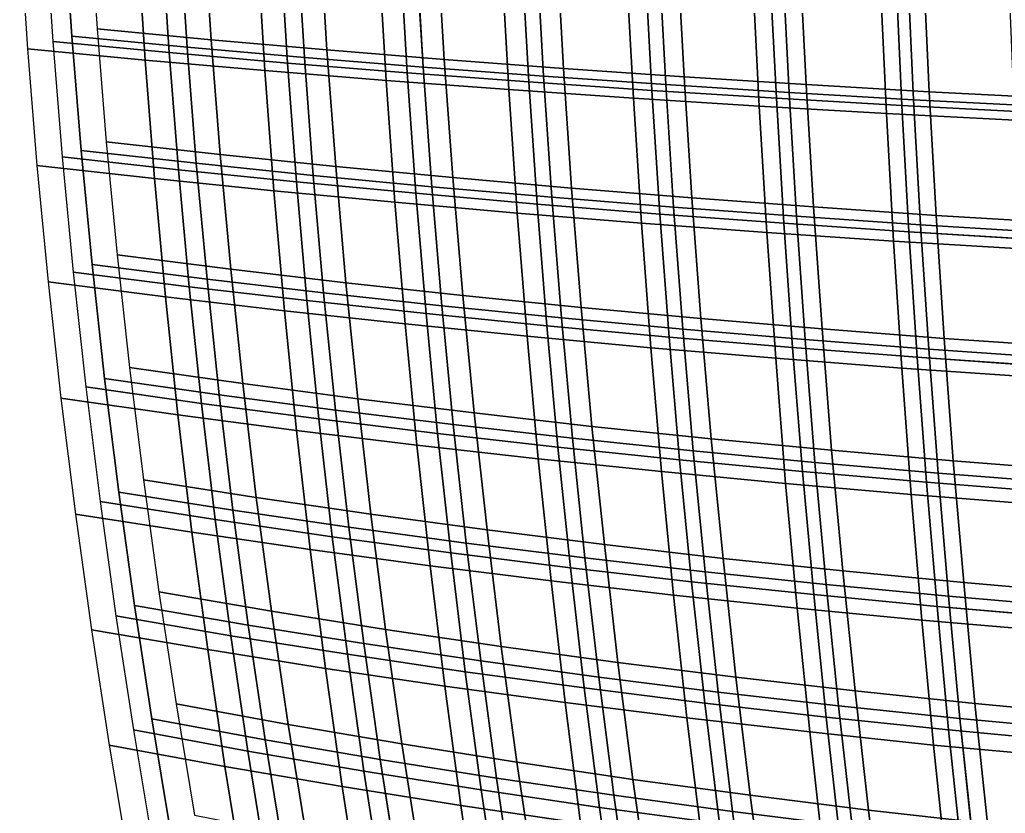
# Model space of a CAD drawing. Extents: x -19.1 to 22, y -19.1 to 19.9.
# Drawn here: x -18 to -10.13, y -11.25 to -4.91 of the extents above; entities that cross this region are included whole.
import ezdxf

# ---------------------------------------------------------------- set-up
doc = ezdxf.new("R2010")
doc.units = 0
for name, color, linetype in [('LOWERTENDONS', 7, 'CONTINUOUS'), ('TESTBASES', 7, 'CONTINUOUS'), ('UPPERTENDONS', 7, 'CONTINUOUS')]:
    doc.layers.add(name, color=color, linetype=linetype)

msp = doc.modelspace()

# ---------------------------------------------------------------- linework, layer by layer
at = {"layer": 'LOWERTENDONS'}
for p, q in [((-17.586, -5.037, 29.675), (-17.647, -4.122, 29.78)), ((-16.725, -4.194, 30.298), (-16.664, -5.124, 30.187)), ((-15.786, -4.262, 30.786), (-15.727, -5.206, 30.672)), ((-14.779, -5.284, 31.127), (-14.835, -4.326, 31.248)), ((-13.87, -4.385, 31.68), (-13.816, -5.355, 31.554)), ((-12.84, -5.423, 31.952), (-12.893, -4.441, 32.082)), ((-11.905, -4.493, 32.454), (-11.854, -5.486, 32.32)), ((-10.859, -5.544, 32.659), (-10.904, -4.541, 32.797)), ((-17.512, -5.95, 29.549), (-17.586, -5.037, 29.675)), ((-16.664, -5.124, 30.187), (-16.591, -6.051, 30.055)), ((-15.727, -5.206, 30.672), (-15.657, -6.149, 30.533)), ((-14.71, -6.239, 30.983), (-14.779, -5.284, 31.127)), ((-13.816, -5.355, 31.554), (-13.75, -6.324, 31.404)), ((-12.778, -6.402, 31.795), (-12.84, -5.423, 31.952)), ((-11.854, -5.486, 32.32), (-11.795, -6.475, 32.159)), ((-10.803, -6.543, 32.492), (-10.859, -5.544, 32.659)), ((-17.424, -6.862, 29.403), (-17.512, -5.95, 29.549)), ((-16.591, -6.051, 30.055), (-16.505, -6.978, 29.901)), ((-15.657, -6.149, 30.533), (-15.575, -7.087, 30.371)), ((-14.629, -7.192, 30.815), (-14.71, -6.239, 30.983)), ((-13.75, -6.324, 31.404), (-13.672, -7.288, 31.227)), ((-12.704, -7.378, 31.613), (-12.778, -6.402, 31.795)), ((-11.795, -6.475, 32.159), (-11.726, -7.461, 31.97)), ((-10.738, -7.537, 32.298), (-10.803, -6.543, 32.492)), ((-17.325, -7.772, 29.234), (-17.424, -6.862, 29.403)), ((-16.505, -6.978, 29.901), (-16.408, -7.903, 29.725)), ((-15.575, -7.087, 30.371), (-15.479, -8.025, 30.186)), ((-14.538, -8.14, 30.62), (-14.629, -7.192, 30.815)), ((-13.672, -7.288, 31.227), (-13.585, -8.249, 31.026)), ((-12.621, -8.349, 31.405), (-12.704, -7.378, 31.613)), ((-11.726, -7.461, 31.97), (-11.648, -8.442, 31.753)), ((-10.664, -8.527, 32.074), (-10.738, -7.537, 32.298)), ((-17.211, -8.681, 29.045), (-17.325, -7.772, 29.234)), ((-16.408, -7.903, 29.725), (-16.299, -8.823, 29.525)), ((-15.479, -8.025, 30.186), (-15.372, -8.959, 29.978)), ((-14.434, -9.086, 30.403), (-14.538, -8.14, 30.62)), ((-13.585, -8.249, 31.026), (-13.485, -9.205, 30.8)), ((-12.526, -9.316, 31.17), (-12.621, -8.349, 31.405)), ((-11.648, -8.442, 31.753), (-11.558, -9.417, 31.512)), ((-10.58, -9.511, 31.824), (-10.664, -8.527, 32.074)), ((-17.086, -9.586, 28.833), (-17.211, -8.681, 29.045)), ((-16.299, -8.823, 29.525), (-16.176, -9.743, 29.302)), ((-15.372, -8.959, 29.978), (-15.253, -9.889, 29.744)), ((-14.318, -10.028, 30.16), (-14.434, -9.086, 30.403)), ((-13.485, -9.205, 30.8), (-13.375, -10.157, 30.549)), ((-12.422, -10.277, 30.909), (-12.526, -9.316, 31.17)), ((-11.558, -9.417, 31.512), (-11.458, -10.387, 31.241)), ((-10.489, -10.489, 31.546), (-10.58, -9.511, 31.824)), ((-16.947, -10.49, 28.599), (-17.086, -9.586, 28.833)), ((-16.176, -9.743, 29.302), (-16.041, -10.658, 29.057)), ((-15.253, -9.889, 29.744), (-15.122, -10.815, 29.488)), ((-14.192, -10.964, 29.893), (-14.318, -10.028, 30.16)), ((-13.375, -10.157, 30.549), (-13.254, -11.102, 30.27)), ((-12.305, -11.231, 30.621), (-12.422, -10.277, 30.909)), ((-11.458, -10.387, 31.241), (-11.35, -11.35, 30.945)), ((-16.797, -11.391, 28.343), (-16.947, -10.49, 28.599)), ((-10.387, -11.458, 31.241), (-10.489, -10.489, 31.546)), ((-16.041, -10.658, 29.057), (-15.892, -11.57, 28.789)), ((-15.122, -10.815, 29.488), (-14.978, -11.738, 29.208)), ((-14.053, -11.895, 29.601), (-14.192, -10.964, 29.893)), ((-13.254, -11.102, 30.27), (-13.121, -12.042, 29.968)), ((-12.18, -12.18, 30.308), (-12.305, -11.231, 30.621))]:
    msp.add_line(p, q, dxfattribs=at)
at = {"layer": 'TESTBASES'}
for points in [[(-17.445, -4.075, 29.438), (-17.384, -4.979, 29.334), (-16.473, -5.065, 29.841), (-16.533, -4.146, 29.95)], [(-17.799, -4.158, 30.036), (-17.737, -5.08, 29.93), (-16.808, -5.168, 30.447), (-16.869, -4.23, 30.558)], [(-17.799, -4.158, 30.036), (-17.737, -5.08, 29.93), (-16.808, -5.168, 30.447), (-16.869, -4.23, 30.558)], [(-17.647, -4.122, 29.78), (-17.586, -5.037, 29.675), (-16.664, -5.124, 30.187), (-16.725, -4.194, 30.298)], [(-17.647, -4.122, 29.78), (-17.586, -5.037, 29.675), (-16.664, -5.124, 30.187), (-16.725, -4.194, 30.298)], [(-16.533, -4.146, 29.95), (-16.473, -5.065, 29.841), (-15.547, -5.146, 30.32), (-15.605, -4.213, 30.433)], [(-18.002, -4.205, 30.378), (-17.939, -5.138, 30.27), (-16.999, -5.227, 30.794), (-17.061, -4.278, 30.906)], [(-16.869, -4.23, 30.558), (-16.808, -5.168, 30.447), (-15.863, -5.251, 30.936), (-15.922, -4.299, 31.051)], [(-16.869, -4.23, 30.558), (-16.808, -5.168, 30.447), (-15.863, -5.251, 30.936), (-15.922, -4.299, 31.051)], [(-16.725, -4.194, 30.298), (-16.664, -5.124, 30.187), (-15.727, -5.206, 30.672), (-15.786, -4.262, 30.786)], [(-16.725, -4.194, 30.298), (-16.664, -5.124, 30.187), (-15.727, -5.206, 30.672), (-15.786, -4.262, 30.786)], [(-15.605, -4.213, 30.433), (-15.547, -5.146, 30.32), (-14.609, -5.223, 30.77), (-14.665, -4.276, 30.889)], [(-17.061, -4.278, 30.906), (-16.999, -5.227, 30.794), (-16.043, -5.31, 31.288), (-16.103, -4.347, 31.404)], [(-15.922, -4.299, 31.051), (-15.863, -5.251, 30.936), (-14.906, -5.329, 31.395), (-14.963, -4.363, 31.516)], [(-15.922, -4.299, 31.051), (-15.863, -5.251, 30.936), (-14.906, -5.329, 31.395), (-14.963, -4.363, 31.516)], [(-15.786, -4.262, 30.786), (-15.727, -5.206, 30.672), (-14.779, -5.284, 31.127), (-14.835, -4.326, 31.248)], [(-15.786, -4.262, 30.786), (-15.727, -5.206, 30.672), (-14.779, -5.284, 31.127), (-14.835, -4.326, 31.248)], [(-14.835, -4.326, 31.248), (-14.779, -5.284, 31.127), (-13.816, -5.355, 31.554), (-13.87, -4.385, 31.68)], [(-14.835, -4.326, 31.248), (-14.779, -5.284, 31.127), (-13.816, -5.355, 31.554), (-13.87, -4.385, 31.68)], [(-14.665, -4.276, 30.889), (-14.609, -5.223, 30.77), (-13.657, -5.294, 31.192), (-13.711, -4.335, 31.316)], [(-16.103, -4.347, 31.404), (-16.043, -5.31, 31.288), (-15.075, -5.39, 31.752), (-15.133, -4.412, 31.875)], [(-14.963, -4.363, 31.516), (-14.906, -5.329, 31.395), (-13.934, -5.402, 31.826), (-13.99, -4.423, 31.952)], [(-14.963, -4.363, 31.516), (-14.906, -5.329, 31.395), (-13.934, -5.402, 31.826), (-13.99, -4.423, 31.952)], [(-13.87, -4.385, 31.68), (-13.816, -5.355, 31.554), (-12.84, -5.423, 31.952), (-12.893, -4.441, 32.082)], [(-13.87, -4.385, 31.68), (-13.816, -5.355, 31.554), (-12.84, -5.423, 31.952), (-12.893, -4.441, 32.082)], [(-13.711, -4.335, 31.316), (-13.657, -5.294, 31.192), (-12.693, -5.361, 31.585), (-12.745, -4.39, 31.714)], [(-12.745, -4.39, 31.714), (-12.693, -5.361, 31.585), (-11.718, -5.423, 31.949), (-11.768, -4.441, 32.082)], [(-15.133, -4.412, 31.875), (-15.075, -5.39, 31.752), (-14.093, -5.463, 32.188), (-14.149, -4.473, 32.316)], [(-14.149, -4.473, 32.316), (-14.093, -5.463, 32.188), (-13.098, -5.532, 32.593), (-13.152, -4.53, 32.726)], [(-13.99, -4.423, 31.952), (-13.934, -5.402, 31.826), (-12.951, -5.47, 32.227), (-13.004, -4.479, 32.358)], [(-13.99, -4.423, 31.952), (-13.934, -5.402, 31.826), (-12.951, -5.47, 32.227), (-13.004, -4.479, 32.358)], [(-13.004, -4.479, 32.358), (-12.951, -5.47, 32.227), (-11.956, -5.533, 32.598), (-12.007, -4.531, 32.734)], [(-13.004, -4.479, 32.358), (-12.951, -5.47, 32.227), (-11.956, -5.533, 32.598), (-12.007, -4.531, 32.734)], [(-12.893, -4.441, 32.082), (-12.84, -5.423, 31.952), (-11.854, -5.486, 32.32), (-11.905, -4.493, 32.454)], [(-12.893, -4.441, 32.082), (-12.84, -5.423, 31.952), (-11.854, -5.486, 32.32), (-11.905, -4.493, 32.454)], [(-11.768, -4.441, 32.082), (-11.718, -5.423, 31.949), (-10.734, -5.48, 32.284), (-10.779, -4.489, 32.421)], [(-10.779, -4.489, 32.421), (-10.734, -5.48, 32.284), (-9.739, -5.531, 32.589), (-9.782, -4.531, 32.73)], [(-13.152, -4.53, 32.726), (-13.098, -5.532, 32.593), (-12.092, -5.596, 32.969), (-12.144, -4.583, 33.106)], [(-12.007, -4.531, 32.734), (-11.956, -5.533, 32.598), (-10.952, -5.591, 32.94), (-10.998, -4.58, 33.08)], [(-12.007, -4.531, 32.734), (-11.956, -5.533, 32.598), (-10.952, -5.591, 32.94), (-10.998, -4.58, 33.08)], [(-11.905, -4.493, 32.454), (-11.854, -5.486, 32.32), (-10.859, -5.544, 32.659), (-10.904, -4.541, 32.797)], [(-11.905, -4.493, 32.454), (-11.854, -5.486, 32.32), (-10.859, -5.544, 32.659), (-10.904, -4.541, 32.797)], [(-10.904, -4.541, 32.797), (-10.859, -5.544, 32.659), (-9.852, -5.595, 32.967), (-9.896, -4.584, 33.11)], [(-10.904, -4.541, 32.797), (-10.859, -5.544, 32.659), (-9.852, -5.595, 32.967), (-9.896, -4.584, 33.11)], [(-12.144, -4.583, 33.106), (-12.092, -5.596, 32.969), (-11.077, -5.655, 33.315), (-11.123, -4.632, 33.456)], [(-11.123, -4.632, 33.456), (-11.077, -5.655, 33.315), (-10.05, -5.708, 33.629), (-10.094, -4.676, 33.775)], [(-10.998, -4.58, 33.08), (-10.952, -5.591, 32.94), (-9.937, -5.643, 33.251), (-9.981, -4.623, 33.395)], [(-10.998, -4.58, 33.08), (-10.952, -5.591, 32.94), (-9.937, -5.643, 33.251), (-9.981, -4.623, 33.395)], [(-17.586, -5.037, 29.675), (-17.512, -5.95, 29.549), (-16.591, -6.051, 30.055), (-16.664, -5.124, 30.187)], [(-17.586, -5.037, 29.675), (-17.512, -5.95, 29.549), (-16.591, -6.051, 30.055), (-16.664, -5.124, 30.187)], [(-17.384, -4.979, 29.334), (-17.311, -5.882, 29.21), (-16.401, -5.982, 29.71), (-16.473, -5.065, 29.841)], [(-17.737, -5.08, 29.93), (-17.663, -6.001, 29.803), (-16.734, -6.104, 30.314), (-16.808, -5.168, 30.447)], [(-17.737, -5.08, 29.93), (-17.663, -6.001, 29.803), (-16.734, -6.104, 30.314), (-16.808, -5.168, 30.447)], [(-15.547, -5.146, 30.32), (-16.473, -5.065, 29.841), (-16.401, -5.982, 29.71), (-15.477, -6.078, 30.183)], [(-17.939, -5.138, 30.27), (-17.864, -6.07, 30.142), (-16.925, -6.173, 30.658), (-16.999, -5.227, 30.794)], [(-15.863, -5.251, 30.936), (-16.808, -5.168, 30.447), (-16.734, -6.104, 30.314), (-15.791, -6.201, 30.796)], [(-15.863, -5.251, 30.936), (-16.808, -5.168, 30.447), (-16.734, -6.104, 30.314), (-15.791, -6.201, 30.796)], [(-15.727, -5.206, 30.672), (-16.664, -5.124, 30.187), (-16.591, -6.051, 30.055), (-15.657, -6.149, 30.533)], [(-15.727, -5.206, 30.672), (-16.664, -5.124, 30.187), (-16.591, -6.051, 30.055), (-15.657, -6.149, 30.533)], [(-14.609, -5.223, 30.77), (-15.547, -5.146, 30.32), (-15.477, -6.078, 30.183), (-14.541, -6.167, 30.627)], [(-16.043, -5.31, 31.288), (-16.999, -5.227, 30.794), (-16.925, -6.173, 30.658), (-15.971, -6.272, 31.146)], [(-14.906, -5.329, 31.395), (-15.863, -5.251, 30.936), (-15.791, -6.201, 30.796), (-14.836, -6.292, 31.249)], [(-14.906, -5.329, 31.395), (-15.863, -5.251, 30.936), (-15.791, -6.201, 30.796), (-14.836, -6.292, 31.249)], [(-14.779, -5.284, 31.127), (-15.727, -5.206, 30.672), (-15.657, -6.149, 30.533), (-14.71, -6.239, 30.983)], [(-14.779, -5.284, 31.127), (-15.727, -5.206, 30.672), (-15.657, -6.149, 30.533), (-14.71, -6.239, 30.983)], [(-13.657, -5.294, 31.192), (-14.609, -5.223, 30.77), (-14.541, -6.167, 30.627), (-13.592, -6.251, 31.044)], [(-15.075, -5.39, 31.752), (-16.043, -5.31, 31.288), (-15.971, -6.272, 31.146), (-15.005, -6.364, 31.605)], [(-13.934, -5.402, 31.826), (-14.906, -5.329, 31.395), (-14.836, -6.292, 31.249), (-13.868, -6.378, 31.675)], [(-13.934, -5.402, 31.826), (-14.906, -5.329, 31.395), (-14.836, -6.292, 31.249), (-13.868, -6.378, 31.675)], [(-13.816, -5.355, 31.554), (-14.779, -5.284, 31.127), (-14.71, -6.239, 30.983), (-13.75, -6.324, 31.404)], [(-13.816, -5.355, 31.554), (-14.779, -5.284, 31.127), (-14.71, -6.239, 30.983), (-13.75, -6.324, 31.404)], [(-12.84, -5.423, 31.952), (-13.816, -5.355, 31.554), (-13.75, -6.324, 31.404), (-12.778, -6.402, 31.795)], [(-12.84, -5.423, 31.952), (-13.816, -5.355, 31.554), (-13.75, -6.324, 31.404), (-12.778, -6.402, 31.795)], [(-12.693, -5.361, 31.585), (-13.657, -5.294, 31.192), (-13.592, -6.251, 31.044), (-12.631, -6.329, 31.43)], [(-14.093, -5.463, 32.188), (-15.075, -5.39, 31.752), (-15.005, -6.364, 31.605), (-14.026, -6.451, 32.035)], [(-12.951, -5.47, 32.227), (-13.934, -5.402, 31.826), (-13.868, -6.378, 31.675), (-12.888, -6.458, 32.068)], [(-12.951, -5.47, 32.227), (-13.934, -5.402, 31.826), (-13.868, -6.378, 31.675), (-12.888, -6.458, 32.068)], [(-11.854, -5.486, 32.32), (-12.84, -5.423, 31.952), (-12.778, -6.402, 31.795), (-11.795, -6.475, 32.159)], [(-11.854, -5.486, 32.32), (-12.84, -5.423, 31.952), (-12.778, -6.402, 31.795), (-11.795, -6.475, 32.159)], [(-11.718, -5.423, 31.949), (-12.693, -5.361, 31.585), (-12.631, -6.329, 31.43), (-11.66, -6.401, 31.79)], [(-10.734, -5.48, 32.284), (-11.718, -5.423, 31.949), (-11.66, -6.401, 31.79), (-10.679, -6.468, 32.119)], [(-13.098, -5.532, 32.593), (-14.093, -5.463, 32.188), (-14.026, -6.451, 32.035), (-13.034, -6.531, 32.433)], [(-11.956, -5.533, 32.598), (-12.951, -5.47, 32.227), (-12.888, -6.458, 32.068), (-11.897, -6.531, 32.436)], [(-11.956, -5.533, 32.598), (-12.951, -5.47, 32.227), (-12.888, -6.458, 32.068), (-11.897, -6.531, 32.436)], [(-10.859, -5.544, 32.659), (-11.854, -5.486, 32.32), (-11.795, -6.475, 32.159), (-10.803, -6.543, 32.492)], [(-10.859, -5.544, 32.659), (-11.854, -5.486, 32.32), (-11.795, -6.475, 32.159), (-10.803, -6.543, 32.492)], [(-9.739, -5.531, 32.589), (-10.734, -5.48, 32.284), (-10.679, -6.468, 32.119), (-9.689, -6.528, 32.419)], [(-12.092, -5.596, 32.969), (-13.098, -5.532, 32.593), (-13.034, -6.531, 32.433), (-12.032, -6.605, 32.805)], [(-10.952, -5.591, 32.94), (-11.956, -5.533, 32.598), (-11.897, -6.531, 32.436), (-10.896, -6.599, 32.771)], [(-10.952, -5.591, 32.94), (-11.956, -5.533, 32.598), (-11.897, -6.531, 32.436), (-10.896, -6.599, 32.771)], [(-9.937, -5.643, 33.251), (-10.952, -5.591, 32.94), (-10.896, -6.599, 32.771), (-9.886, -6.661, 33.078)], [(-9.937, -5.643, 33.251), (-10.952, -5.591, 32.94), (-10.896, -6.599, 32.771), (-9.886, -6.661, 33.078)], [(-9.852, -5.595, 32.967), (-10.859, -5.544, 32.659), (-10.803, -6.543, 32.492), (-9.801, -6.604, 32.795)], [(-9.852, -5.595, 32.967), (-10.859, -5.544, 32.659), (-10.803, -6.543, 32.492), (-9.801, -6.604, 32.795)], [(-11.077, -5.655, 33.315), (-12.092, -5.596, 32.969), (-12.032, -6.605, 32.805), (-11.02, -6.674, 33.144)], [(-10.05, -5.708, 33.629), (-11.077, -5.655, 33.315), (-11.02, -6.674, 33.144), (-9.998, -6.736, 33.454)], [(-17.311, -5.882, 29.21), (-17.224, -6.783, 29.066), (-16.316, -6.898, 29.558), (-16.401, -5.982, 29.71)], [(-17.512, -5.95, 29.549), (-17.424, -6.862, 29.403), (-16.505, -6.978, 29.901), (-16.591, -6.051, 30.055)], [(-17.512, -5.95, 29.549), (-17.424, -6.862, 29.403), (-16.505, -6.978, 29.901), (-16.591, -6.051, 30.055)], [(-16.401, -5.982, 29.71), (-16.316, -6.898, 29.558), (-15.396, -7.006, 30.023), (-15.477, -6.078, 30.183)], [(-17.663, -6.001, 29.803), (-17.574, -6.921, 29.656), (-16.647, -7.038, 30.158), (-16.734, -6.104, 30.314)], [(-17.663, -6.001, 29.803), (-17.574, -6.921, 29.656), (-16.647, -7.038, 30.158), (-16.734, -6.104, 30.314)], [(-16.591, -6.051, 30.055), (-16.505, -6.978, 29.901), (-15.575, -7.087, 30.371), (-15.657, -6.149, 30.533)], [(-16.591, -6.051, 30.055), (-16.505, -6.978, 29.901), (-15.575, -7.087, 30.371), (-15.657, -6.149, 30.533)], [(-17.864, -6.07, 30.142), (-17.774, -7, 29.994), (-16.837, -7.118, 30.502), (-16.925, -6.173, 30.658)], [(-16.734, -6.104, 30.314), (-16.647, -7.038, 30.158), (-15.709, -7.148, 30.633), (-15.791, -6.201, 30.796)], [(-16.734, -6.104, 30.314), (-16.647, -7.038, 30.158), (-15.709, -7.148, 30.633), (-15.791, -6.201, 30.796)], [(-15.477, -6.078, 30.183), (-15.396, -7.006, 30.023), (-14.461, -7.109, 30.461), (-14.541, -6.167, 30.627)], [(-16.925, -6.173, 30.658), (-16.837, -7.118, 30.502), (-15.887, -7.23, 30.981), (-15.971, -6.272, 31.146)], [(-15.791, -6.201, 30.796), (-15.709, -7.148, 30.633), (-14.755, -7.253, 31.08), (-14.836, -6.292, 31.249)], [(-15.791, -6.201, 30.796), (-15.709, -7.148, 30.633), (-14.755, -7.253, 31.08), (-14.836, -6.292, 31.249)], [(-15.657, -6.149, 30.533), (-15.575, -7.087, 30.371), (-14.629, -7.192, 30.815), (-14.71, -6.239, 30.983)], [(-15.657, -6.149, 30.533), (-15.575, -7.087, 30.371), (-14.629, -7.192, 30.815), (-14.71, -6.239, 30.983)], [(-14.541, -6.167, 30.627), (-14.461, -7.109, 30.461), (-13.515, -7.204, 30.869), (-13.592, -6.251, 31.044)], [(-15.971, -6.272, 31.146), (-15.887, -7.23, 30.981), (-14.923, -7.336, 31.433), (-15.005, -6.364, 31.605)], [(-14.836, -6.292, 31.249), (-14.755, -7.253, 31.08), (-13.79, -7.35, 31.496), (-13.868, -6.378, 31.675)], [(-14.836, -6.292, 31.249), (-14.755, -7.253, 31.08), (-13.79, -7.35, 31.496), (-13.868, -6.378, 31.675)], [(-14.71, -6.239, 30.983), (-14.629, -7.192, 30.815), (-13.672, -7.288, 31.227), (-13.75, -6.324, 31.404)], [(-14.71, -6.239, 30.983), (-14.629, -7.192, 30.815), (-13.672, -7.288, 31.227), (-13.75, -6.324, 31.404)], [(-13.592, -6.251, 31.044), (-13.515, -7.204, 30.869), (-12.558, -7.293, 31.25), (-12.631, -6.329, 31.43)], [(-15.005, -6.364, 31.605), (-14.923, -7.336, 31.433), (-13.946, -7.434, 31.854), (-14.026, -6.451, 32.035)], [(-13.868, -6.378, 31.675), (-13.79, -7.35, 31.496), (-12.813, -7.441, 31.885), (-12.888, -6.458, 32.068)], [(-13.868, -6.378, 31.675), (-13.79, -7.35, 31.496), (-12.813, -7.441, 31.885), (-12.888, -6.458, 32.068)], [(-13.75, -6.324, 31.404), (-13.672, -7.288, 31.227), (-12.704, -7.378, 31.613), (-12.778, -6.402, 31.795)], [(-13.75, -6.324, 31.404), (-13.672, -7.288, 31.227), (-12.704, -7.378, 31.613), (-12.778, -6.402, 31.795)], [(-12.631, -6.329, 31.43), (-12.558, -7.293, 31.25), (-11.591, -7.375, 31.603), (-11.66, -6.401, 31.79)], [(-14.026, -6.451, 32.035), (-13.946, -7.434, 31.854), (-12.959, -7.526, 32.248), (-13.034, -6.531, 32.433)], [(-12.778, -6.402, 31.795), (-12.704, -7.378, 31.613), (-11.726, -7.461, 31.97), (-11.795, -6.475, 32.159)], [(-12.778, -6.402, 31.795), (-12.704, -7.378, 31.613), (-11.726, -7.461, 31.97), (-11.795, -6.475, 32.159)], [(-11.66, -6.401, 31.79), (-11.591, -7.375, 31.603), (-10.615, -7.451, 31.927), (-10.679, -6.468, 32.119)], [(-13.034, -6.531, 32.433), (-12.959, -7.526, 32.248), (-11.961, -7.61, 32.612), (-12.032, -6.605, 32.805)], [(-12.888, -6.458, 32.068), (-12.813, -7.441, 31.885), (-11.826, -7.525, 32.245), (-11.897, -6.531, 32.436)], [(-12.888, -6.458, 32.068), (-12.813, -7.441, 31.885), (-11.826, -7.525, 32.245), (-11.897, -6.531, 32.436)], [(-11.897, -6.531, 32.436), (-11.826, -7.525, 32.245), (-10.831, -7.602, 32.576), (-10.896, -6.599, 32.771)], [(-11.897, -6.531, 32.436), (-11.826, -7.525, 32.245), (-10.831, -7.602, 32.576), (-10.896, -6.599, 32.771)], [(-11.795, -6.475, 32.159), (-11.726, -7.461, 31.97), (-10.738, -7.537, 32.298), (-10.803, -6.543, 32.492)], [(-11.795, -6.475, 32.159), (-11.726, -7.461, 31.97), (-10.738, -7.537, 32.298), (-10.803, -6.543, 32.492)], [(-10.679, -6.468, 32.119), (-10.615, -7.451, 31.927), (-9.63, -7.519, 32.221), (-9.689, -6.528, 32.419)], [(-12.032, -6.605, 32.805), (-11.961, -7.61, 32.612), (-10.954, -7.689, 32.946), (-11.02, -6.674, 33.144)], [(-10.896, -6.599, 32.771), (-10.831, -7.602, 32.576), (-9.826, -7.672, 32.876), (-9.886, -6.661, 33.078)], [(-10.896, -6.599, 32.771), (-10.831, -7.602, 32.576), (-9.826, -7.672, 32.876), (-9.886, -6.661, 33.078)], [(-10.803, -6.543, 32.492), (-10.738, -7.537, 32.298), (-9.742, -7.606, 32.595), (-9.801, -6.604, 32.795)], [(-10.803, -6.543, 32.492), (-10.738, -7.537, 32.298), (-9.742, -7.606, 32.595), (-9.801, -6.604, 32.795)], [(-11.02, -6.674, 33.144), (-10.954, -7.689, 32.946), (-9.937, -7.759, 33.25), (-9.998, -6.736, 33.454)], [(-17.224, -6.783, 29.066), (-17.126, -7.683, 28.899), (-16.22, -7.812, 29.384), (-16.316, -6.898, 29.558)], [(-17.574, -6.921, 29.656), (-17.474, -7.839, 29.486), (-16.549, -7.971, 29.981), (-16.647, -7.038, 30.158)], [(-17.574, -6.921, 29.656), (-17.474, -7.839, 29.486), (-16.549, -7.971, 29.981), (-16.647, -7.038, 30.158)], [(-17.424, -6.862, 29.403), (-17.325, -7.772, 29.234), (-16.408, -7.903, 29.725), (-16.505, -6.978, 29.901)], [(-17.424, -6.862, 29.403), (-17.325, -7.772, 29.234), (-16.408, -7.903, 29.725), (-16.505, -6.978, 29.901)], [(-15.396, -7.006, 30.023), (-16.316, -6.898, 29.558), (-16.22, -7.812, 29.384), (-15.301, -7.933, 29.84)], [(-17.774, -7, 29.994), (-17.673, -7.928, 29.821), (-16.738, -8.061, 30.322), (-16.837, -7.118, 30.502)], [(-15.575, -7.087, 30.371), (-16.505, -6.978, 29.901), (-16.408, -7.903, 29.725), (-15.479, -8.025, 30.186)], [(-15.575, -7.087, 30.371), (-16.505, -6.978, 29.901), (-16.408, -7.903, 29.725), (-15.479, -8.025, 30.186)], [(-14.461, -7.109, 30.461), (-15.396, -7.006, 30.023), (-15.301, -7.933, 29.84), (-14.371, -8.047, 30.269)], [(-15.709, -7.148, 30.633), (-16.647, -7.038, 30.158), (-16.549, -7.971, 29.981), (-15.612, -8.094, 30.446)], [(-15.709, -7.148, 30.633), (-16.647, -7.038, 30.158), (-16.549, -7.971, 29.981), (-15.612, -8.094, 30.446)], [(-14.629, -7.192, 30.815), (-15.575, -7.087, 30.371), (-15.479, -8.025, 30.186), (-14.538, -8.14, 30.62)], [(-14.629, -7.192, 30.815), (-15.575, -7.087, 30.371), (-15.479, -8.025, 30.186), (-14.538, -8.14, 30.62)], [(-15.887, -7.23, 30.981), (-16.837, -7.118, 30.502), (-16.738, -8.061, 30.322), (-15.789, -8.186, 30.793)], [(-14.755, -7.253, 31.08), (-15.709, -7.148, 30.633), (-15.612, -8.094, 30.446), (-14.663, -8.21, 30.884)], [(-14.755, -7.253, 31.08), (-15.709, -7.148, 30.633), (-15.612, -8.094, 30.446), (-14.663, -8.21, 30.884)], [(-13.515, -7.204, 30.869), (-14.461, -7.109, 30.461), (-14.371, -8.047, 30.269), (-13.429, -8.154, 30.67)], [(-14.923, -7.336, 31.433), (-15.887, -7.23, 30.981), (-15.789, -8.186, 30.793), (-14.83, -8.304, 31.235)], [(-13.672, -7.288, 31.227), (-14.629, -7.192, 30.815), (-14.538, -8.14, 30.62), (-13.585, -8.249, 31.026)], [(-13.672, -7.288, 31.227), (-14.629, -7.192, 30.815), (-14.538, -8.14, 30.62), (-13.585, -8.249, 31.026)], [(-12.558, -7.293, 31.25), (-13.515, -7.204, 30.869), (-13.429, -8.154, 30.67), (-12.476, -8.253, 31.045)], [(-13.79, -7.35, 31.496), (-14.755, -7.253, 31.08), (-14.663, -8.21, 30.884), (-13.702, -8.32, 31.293)], [(-13.79, -7.35, 31.496), (-14.755, -7.253, 31.08), (-14.663, -8.21, 30.884), (-13.702, -8.32, 31.293)], [(-12.704, -7.378, 31.613), (-13.672, -7.288, 31.227), (-13.585, -8.249, 31.026), (-12.621, -8.349, 31.405)], [(-12.704, -7.378, 31.613), (-13.672, -7.288, 31.227), (-13.585, -8.249, 31.026), (-12.621, -8.349, 31.405)], [(-11.591, -7.375, 31.603), (-12.558, -7.293, 31.25), (-12.476, -8.253, 31.045), (-11.514, -8.345, 31.389)], [(-13.946, -7.434, 31.854), (-14.923, -7.336, 31.433), (-14.83, -8.304, 31.235), (-13.858, -8.414, 31.649)], [(-12.813, -7.441, 31.885), (-13.79, -7.35, 31.496), (-13.702, -8.32, 31.293), (-12.729, -8.421, 31.676)], [(-12.813, -7.441, 31.885), (-13.79, -7.35, 31.496), (-13.702, -8.32, 31.293), (-12.729, -8.421, 31.676)], [(-11.726, -7.461, 31.97), (-12.704, -7.378, 31.613), (-12.621, -8.349, 31.405), (-11.648, -8.442, 31.753)], [(-11.726, -7.461, 31.97), (-12.704, -7.378, 31.613), (-12.621, -8.349, 31.405), (-11.648, -8.442, 31.753)], [(-10.615, -7.451, 31.927), (-11.591, -7.375, 31.603), (-11.514, -8.345, 31.389), (-10.542, -8.429, 31.706)], [(-12.959, -7.526, 32.248), (-13.946, -7.434, 31.854), (-13.858, -8.414, 31.649), (-12.874, -8.516, 32.036)], [(-11.826, -7.525, 32.245), (-12.813, -7.441, 31.885), (-12.729, -8.421, 31.676), (-11.748, -8.515, 32.027)], [(-11.826, -7.525, 32.245), (-12.813, -7.441, 31.885), (-12.729, -8.421, 31.676), (-11.748, -8.515, 32.027)], [(-10.738, -7.537, 32.298), (-11.726, -7.461, 31.97), (-11.648, -8.442, 31.753), (-10.664, -8.527, 32.074)], [(-10.738, -7.537, 32.298), (-11.726, -7.461, 31.97), (-11.648, -8.442, 31.753), (-10.664, -8.527, 32.074)], [(-9.63, -7.519, 32.221), (-10.615, -7.451, 31.927), (-10.542, -8.429, 31.706), (-9.562, -8.506, 31.996)], [(-11.961, -7.61, 32.612), (-12.959, -7.526, 32.248), (-12.874, -8.516, 32.036), (-11.882, -8.611, 32.391)], [(-10.831, -7.602, 32.576), (-11.826, -7.525, 32.245), (-11.748, -8.515, 32.027), (-10.756, -8.6, 32.35)], [(-10.831, -7.602, 32.576), (-11.826, -7.525, 32.245), (-11.748, -8.515, 32.027), (-10.756, -8.6, 32.35)], [(-9.742, -7.606, 32.595), (-10.738, -7.537, 32.298), (-10.664, -8.527, 32.074), (-9.673, -8.605, 32.367)], [(-9.742, -7.606, 32.595), (-10.738, -7.537, 32.298), (-10.664, -8.527, 32.074), (-9.673, -8.605, 32.367)], [(-10.954, -7.689, 32.946), (-11.961, -7.61, 32.612), (-11.882, -8.611, 32.391), (-10.879, -8.698, 32.718)], [(-9.826, -7.672, 32.876), (-10.831, -7.602, 32.576), (-10.756, -8.6, 32.35), (-9.756, -8.679, 32.646)], [(-9.826, -7.672, 32.876), (-10.831, -7.602, 32.576), (-10.756, -8.6, 32.35), (-9.756, -8.679, 32.646)], [(-17.126, -7.683, 28.899), (-17.014, -8.581, 28.712), (-16.112, -8.722, 29.186), (-16.22, -7.812, 29.384)], [(-9.937, -7.759, 33.25), (-10.954, -7.689, 32.946), (-10.879, -8.698, 32.718), (-9.867, -8.778, 33.017)], [(-17.325, -7.772, 29.234), (-17.211, -8.681, 29.045), (-16.299, -8.823, 29.525), (-16.408, -7.903, 29.725)], [(-17.325, -7.772, 29.234), (-17.211, -8.681, 29.045), (-16.299, -8.823, 29.525), (-16.408, -7.903, 29.725)], [(-17.474, -7.839, 29.486), (-17.36, -8.755, 29.295), (-16.439, -8.899, 29.779), (-16.549, -7.971, 29.981)], [(-17.474, -7.839, 29.486), (-17.36, -8.755, 29.295), (-16.439, -8.899, 29.779), (-16.549, -7.971, 29.981)], [(-16.22, -7.812, 29.384), (-16.112, -8.722, 29.186), (-15.196, -8.856, 29.634), (-15.301, -7.933, 29.84)], [(-17.673, -7.928, 29.821), (-17.557, -8.855, 29.629), (-16.626, -9, 30.118), (-16.738, -8.061, 30.322)], [(-16.408, -7.903, 29.725), (-16.299, -8.823, 29.525), (-15.372, -8.959, 29.978), (-15.479, -8.025, 30.186)], [(-16.408, -7.903, 29.725), (-16.299, -8.823, 29.525), (-15.372, -8.959, 29.978), (-15.479, -8.025, 30.186)], [(-15.301, -7.933, 29.84), (-15.196, -8.856, 29.634), (-14.268, -8.982, 30.054), (-14.371, -8.047, 30.269)], [(-16.549, -7.971, 29.981), (-16.439, -8.899, 29.779), (-15.505, -9.036, 30.236), (-15.612, -8.094, 30.446)], [(-16.549, -7.971, 29.981), (-16.439, -8.899, 29.779), (-15.505, -9.036, 30.236), (-15.612, -8.094, 30.446)], [(-15.479, -8.025, 30.186), (-15.372, -8.959, 29.978), (-14.434, -9.086, 30.403), (-14.538, -8.14, 30.62)], [(-15.479, -8.025, 30.186), (-15.372, -8.959, 29.978), (-14.434, -9.086, 30.403), (-14.538, -8.14, 30.62)], [(-16.738, -8.061, 30.322), (-16.626, -9, 30.118), (-15.681, -9.139, 30.58), (-15.789, -8.186, 30.793)], [(-15.612, -8.094, 30.446), (-15.505, -9.036, 30.236), (-14.558, -9.164, 30.664), (-14.663, -8.21, 30.884)], [(-15.612, -8.094, 30.446), (-15.505, -9.036, 30.236), (-14.558, -9.164, 30.664), (-14.663, -8.21, 30.884)], [(-14.371, -8.047, 30.269), (-14.268, -8.982, 30.054), (-13.33, -9.099, 30.447), (-13.429, -8.154, 30.67)], [(-15.789, -8.186, 30.793), (-15.681, -9.139, 30.58), (-14.723, -9.269, 31.013), (-14.83, -8.304, 31.235)], [(-14.538, -8.14, 30.62), (-14.434, -9.086, 30.403), (-13.485, -9.205, 30.8), (-13.585, -8.249, 31.026)], [(-14.538, -8.14, 30.62), (-14.434, -9.086, 30.403), (-13.485, -9.205, 30.8), (-13.585, -8.249, 31.026)], [(-13.429, -8.154, 30.67), (-13.33, -9.099, 30.447), (-12.382, -9.209, 30.812), (-12.476, -8.253, 31.045)], [(-14.663, -8.21, 30.884), (-14.558, -9.164, 30.664), (-13.601, -9.284, 31.065), (-13.702, -8.32, 31.293)], [(-14.663, -8.21, 30.884), (-14.558, -9.164, 30.664), (-13.601, -9.284, 31.065), (-13.702, -8.32, 31.293)], [(-13.585, -8.249, 31.026), (-13.485, -9.205, 30.8), (-12.526, -9.316, 31.17), (-12.621, -8.349, 31.405)], [(-13.585, -8.249, 31.026), (-13.485, -9.205, 30.8), (-12.526, -9.316, 31.17), (-12.621, -8.349, 31.405)], [(-12.476, -8.253, 31.045), (-12.382, -9.209, 30.812), (-11.425, -9.309, 31.15), (-11.514, -8.345, 31.389)], [(-14.83, -8.304, 31.235), (-14.723, -9.269, 31.013), (-13.756, -9.389, 31.419), (-13.858, -8.414, 31.649)], [(-13.702, -8.32, 31.293), (-13.601, -9.284, 31.065), (-12.634, -9.396, 31.438), (-12.729, -8.421, 31.676)], [(-13.702, -8.32, 31.293), (-13.601, -9.284, 31.065), (-12.634, -9.396, 31.438), (-12.729, -8.421, 31.676)], [(-11.514, -8.345, 31.389), (-11.425, -9.309, 31.15), (-10.459, -9.402, 31.459), (-10.542, -8.429, 31.706)], [(-13.858, -8.414, 31.649), (-13.756, -9.389, 31.419), (-12.777, -9.503, 31.796), (-12.874, -8.516, 32.036)], [(-12.729, -8.421, 31.676), (-12.634, -9.396, 31.438), (-11.657, -9.498, 31.783), (-11.748, -8.515, 32.027)], [(-12.729, -8.421, 31.676), (-12.634, -9.396, 31.438), (-11.657, -9.498, 31.783), (-11.748, -8.515, 32.027)], [(-12.621, -8.349, 31.405), (-12.526, -9.316, 31.17), (-11.558, -9.417, 31.512), (-11.648, -8.442, 31.753)], [(-12.621, -8.349, 31.405), (-12.526, -9.316, 31.17), (-11.558, -9.417, 31.512), (-11.648, -8.442, 31.753)], [(-11.648, -8.442, 31.753), (-11.558, -9.417, 31.512), (-10.58, -9.511, 31.824), (-10.664, -8.527, 32.074)], [(-11.648, -8.442, 31.753), (-11.558, -9.417, 31.512), (-10.58, -9.511, 31.824), (-10.664, -8.527, 32.074)], [(-10.542, -8.429, 31.706), (-10.459, -9.402, 31.459), (-9.486, -9.486, 31.742), (-9.562, -8.506, 31.996)], [(-17.014, -8.581, 28.712), (-16.89, -9.476, 28.502), (-15.99, -9.631, 28.966), (-16.112, -8.722, 29.186)], [(-12.874, -8.516, 32.036), (-12.777, -9.503, 31.796), (-11.79, -9.606, 32.144), (-11.882, -8.611, 32.391)], [(-11.748, -8.515, 32.027), (-11.657, -9.498, 31.783), (-10.671, -9.593, 32.098), (-10.756, -8.6, 32.35)], [(-11.748, -8.515, 32.027), (-11.657, -9.498, 31.783), (-10.671, -9.593, 32.098), (-10.756, -8.6, 32.35)], [(-10.664, -8.527, 32.074), (-10.58, -9.511, 31.824), (-9.596, -9.596, 32.11), (-9.673, -8.605, 32.367)], [(-10.664, -8.527, 32.074), (-10.58, -9.511, 31.824), (-9.596, -9.596, 32.11), (-9.673, -8.605, 32.367)], [(-11.882, -8.611, 32.391), (-11.79, -9.606, 32.144), (-10.793, -9.702, 32.463), (-10.879, -8.698, 32.718)], [(-10.756, -8.6, 32.35), (-10.671, -9.593, 32.098), (-9.679, -9.679, 32.387), (-9.756, -8.679, 32.646)], [(-10.756, -8.6, 32.35), (-10.671, -9.593, 32.098), (-9.679, -9.679, 32.387), (-9.756, -8.679, 32.646)], [(-17.211, -8.681, 29.045), (-17.086, -9.586, 28.833), (-16.176, -9.743, 29.302), (-16.299, -8.823, 29.525)], [(-17.211, -8.681, 29.045), (-17.086, -9.586, 28.833), (-16.176, -9.743, 29.302), (-16.299, -8.823, 29.525)], [(-15.196, -8.856, 29.634), (-16.112, -8.722, 29.186), (-15.99, -9.631, 28.966), (-15.078, -9.776, 29.403)], [(-10.879, -8.698, 32.718), (-10.793, -9.702, 32.463), (-9.789, -9.789, 32.755), (-9.867, -8.778, 33.017)], [(-17.36, -8.755, 29.295), (-17.233, -9.669, 29.081), (-16.315, -9.827, 29.554), (-16.439, -8.899, 29.779)], [(-17.36, -8.755, 29.295), (-17.233, -9.669, 29.081), (-16.315, -9.827, 29.554), (-16.439, -8.899, 29.779)], [(-17.557, -8.855, 29.629), (-17.429, -9.779, 29.412), (-16.5, -9.938, 29.891), (-16.626, -9, 30.118)], [(-15.505, -9.036, 30.236), (-16.439, -8.899, 29.779), (-16.315, -9.827, 29.554), (-15.384, -9.975, 30)], [(-15.505, -9.036, 30.236), (-16.439, -8.899, 29.779), (-16.315, -9.827, 29.554), (-15.384, -9.975, 30)], [(-15.372, -8.959, 29.978), (-16.299, -8.823, 29.525), (-16.176, -9.743, 29.302), (-15.253, -9.889, 29.744)], [(-15.372, -8.959, 29.978), (-16.299, -8.823, 29.525), (-16.176, -9.743, 29.302), (-15.253, -9.889, 29.744)], [(-14.268, -8.982, 30.054), (-15.196, -8.856, 29.634), (-15.078, -9.776, 29.403), (-14.154, -9.913, 29.814)], [(-14.434, -9.086, 30.403), (-15.372, -8.959, 29.978), (-15.253, -9.889, 29.744), (-14.318, -10.028, 30.16)], [(-14.434, -9.086, 30.403), (-15.372, -8.959, 29.978), (-15.253, -9.889, 29.744), (-14.318, -10.028, 30.16)], [(-15.681, -9.139, 30.58), (-16.626, -9, 30.118), (-16.5, -9.938, 29.891), (-15.559, -10.088, 30.342)], [(-14.558, -9.164, 30.664), (-15.505, -9.036, 30.236), (-15.384, -9.975, 30), (-14.442, -10.114, 30.42)], [(-14.558, -9.164, 30.664), (-15.505, -9.036, 30.236), (-15.384, -9.975, 30), (-14.442, -10.114, 30.42)], [(-13.33, -9.099, 30.447), (-14.268, -8.982, 30.054), (-14.154, -9.913, 29.814), (-13.222, -10.04, 30.198)], [(-13.485, -9.205, 30.8), (-14.434, -9.086, 30.403), (-14.318, -10.028, 30.16), (-13.375, -10.157, 30.549)], [(-13.485, -9.205, 30.8), (-14.434, -9.086, 30.403), (-14.318, -10.028, 30.16), (-13.375, -10.157, 30.549)], [(-12.382, -9.209, 30.812), (-13.33, -9.099, 30.447), (-13.222, -10.04, 30.198), (-12.279, -10.159, 30.554)], [(-14.723, -9.269, 31.013), (-15.681, -9.139, 30.58), (-15.559, -10.088, 30.342), (-14.606, -10.229, 30.766)], [(-13.601, -9.284, 31.065), (-14.558, -9.164, 30.664), (-14.442, -10.114, 30.42), (-13.491, -10.244, 30.811)], [(-13.601, -9.284, 31.065), (-14.558, -9.164, 30.664), (-14.442, -10.114, 30.42), (-13.491, -10.244, 30.811)], [(-12.526, -9.316, 31.17), (-13.485, -9.205, 30.8), (-13.375, -10.157, 30.549), (-12.422, -10.277, 30.909)], [(-12.526, -9.316, 31.17), (-13.485, -9.205, 30.8), (-13.375, -10.157, 30.549), (-12.422, -10.277, 30.909)], [(-11.425, -9.309, 31.15), (-12.382, -9.209, 30.812), (-12.279, -10.159, 30.554), (-11.327, -10.268, 30.883)], [(-13.756, -9.389, 31.419), (-14.723, -9.269, 31.013), (-14.606, -10.229, 30.766), (-13.644, -10.36, 31.162)], [(-12.634, -9.396, 31.438), (-13.601, -9.284, 31.065), (-13.491, -10.244, 30.811), (-12.528, -10.365, 31.175)], [(-12.634, -9.396, 31.438), (-13.601, -9.284, 31.065), (-13.491, -10.244, 30.811), (-12.528, -10.365, 31.175)], [(-11.558, -9.417, 31.512), (-12.526, -9.316, 31.17), (-12.422, -10.277, 30.909), (-11.458, -10.387, 31.241)], [(-11.558, -9.417, 31.512), (-12.526, -9.316, 31.17), (-12.422, -10.277, 30.909), (-11.458, -10.387, 31.241)], [(-10.459, -9.402, 31.459), (-11.425, -9.309, 31.15), (-11.327, -10.268, 30.883), (-10.369, -10.369, 31.184)], [(-12.777, -9.503, 31.796), (-13.756, -9.389, 31.419), (-13.644, -10.36, 31.162), (-12.671, -10.483, 31.529)], [(-11.657, -9.498, 31.783), (-12.634, -9.396, 31.438), (-12.528, -10.365, 31.175), (-11.557, -10.477, 31.51)], [(-11.657, -9.498, 31.783), (-12.634, -9.396, 31.438), (-12.528, -10.365, 31.175), (-11.557, -10.477, 31.51)], [(-10.58, -9.511, 31.824), (-11.558, -9.417, 31.512), (-11.458, -10.387, 31.241), (-10.489, -10.489, 31.546)], [(-10.58, -9.511, 31.824), (-11.558, -9.417, 31.512), (-11.458, -10.387, 31.241), (-10.489, -10.489, 31.546)], [(-9.486, -9.486, 31.742), (-10.459, -9.402, 31.459), (-10.369, -10.369, 31.184), (-9.402, -10.459, 31.459)], [(-16.89, -9.476, 28.502), (-16.753, -10.37, 28.271), (-15.857, -10.536, 28.724), (-15.99, -9.631, 28.966)], [(-11.79, -9.606, 32.144), (-12.777, -9.503, 31.796), (-12.671, -10.483, 31.529), (-11.689, -10.596, 31.869)], [(-10.671, -9.593, 32.098), (-11.657, -9.498, 31.783), (-11.557, -10.477, 31.51), (-10.58, -10.58, 31.817)], [(-10.671, -9.593, 32.098), (-11.657, -9.498, 31.783), (-11.557, -10.477, 31.51), (-10.58, -10.58, 31.817)], [(-9.596, -9.596, 32.11), (-10.58, -9.511, 31.824), (-10.489, -10.489, 31.546), (-9.511, -10.58, 31.824)], [(-9.596, -9.596, 32.11), (-10.58, -9.511, 31.824), (-10.489, -10.489, 31.546), (-9.511, -10.58, 31.824)], [(-17.086, -9.586, 28.833), (-16.947, -10.49, 28.599), (-16.041, -10.658, 29.057), (-16.176, -9.743, 29.302)], [(-17.086, -9.586, 28.833), (-16.947, -10.49, 28.599), (-16.041, -10.658, 29.057), (-16.176, -9.743, 29.302)], [(-10.793, -9.702, 32.463), (-11.79, -9.606, 32.144), (-11.689, -10.596, 31.869), (-10.7, -10.7, 32.179)], [(-9.679, -9.679, 32.387), (-10.671, -9.593, 32.098), (-10.58, -10.58, 31.817), (-9.593, -10.671, 32.098)], [(-9.679, -9.679, 32.387), (-10.671, -9.593, 32.098), (-10.58, -10.58, 31.817), (-9.593, -10.671, 32.098)], [(-17.233, -9.669, 29.081), (-17.093, -10.58, 28.845), (-16.179, -10.75, 29.307), (-16.315, -9.827, 29.554)], [(-17.233, -9.669, 29.081), (-17.093, -10.58, 28.845), (-16.179, -10.75, 29.307), (-16.315, -9.827, 29.554)], [(-15.99, -9.631, 28.966), (-15.857, -10.536, 28.724), (-14.948, -10.691, 29.15), (-15.078, -9.776, 29.403)], [(-16.176, -9.743, 29.302), (-16.041, -10.658, 29.057), (-15.122, -10.815, 29.488), (-15.253, -9.889, 29.744)], [(-16.176, -9.743, 29.302), (-16.041, -10.658, 29.057), (-15.122, -10.815, 29.488), (-15.253, -9.889, 29.744)], [(-9.789, -9.789, 32.755), (-10.793, -9.702, 32.463), (-10.7, -10.7, 32.179), (-9.702, -10.793, 32.463)], [(-17.429, -9.779, 29.412), (-17.288, -10.701, 29.173), (-16.363, -10.872, 29.641), (-16.5, -9.938, 29.891)], [(-16.315, -9.827, 29.554), (-16.179, -10.75, 29.307), (-15.252, -10.908, 29.742), (-15.384, -9.975, 30)], [(-16.315, -9.827, 29.554), (-16.179, -10.75, 29.307), (-15.252, -10.908, 29.742), (-15.384, -9.975, 30)], [(-15.078, -9.776, 29.403), (-14.948, -10.691, 29.15), (-14.029, -10.838, 29.55), (-14.154, -9.913, 29.814)], [(-15.253, -9.889, 29.744), (-15.122, -10.815, 29.488), (-14.192, -10.964, 29.893), (-14.318, -10.028, 30.16)], [(-15.253, -9.889, 29.744), (-15.122, -10.815, 29.488), (-14.192, -10.964, 29.893), (-14.318, -10.028, 30.16)], [(-14.154, -9.913, 29.814), (-14.029, -10.838, 29.55), (-13.102, -10.975, 29.923), (-13.222, -10.04, 30.198)], [(-16.5, -9.938, 29.891), (-16.363, -10.872, 29.641), (-15.425, -11.032, 30.081), (-15.559, -10.088, 30.342)], [(-15.384, -9.975, 30), (-15.252, -10.908, 29.742), (-14.314, -11.058, 30.15), (-14.442, -10.114, 30.42)], [(-15.384, -9.975, 30), (-15.252, -10.908, 29.742), (-14.314, -11.058, 30.15), (-14.442, -10.114, 30.42)], [(-14.318, -10.028, 30.16), (-14.192, -10.964, 29.893), (-13.254, -11.102, 30.27), (-13.375, -10.157, 30.549)], [(-14.318, -10.028, 30.16), (-14.192, -10.964, 29.893), (-13.254, -11.102, 30.27), (-13.375, -10.157, 30.549)], [(-13.222, -10.04, 30.198), (-13.102, -10.975, 29.923), (-12.164, -11.102, 30.27), (-12.279, -10.159, 30.554)], [(-15.559, -10.088, 30.342), (-15.425, -11.032, 30.081), (-14.477, -11.184, 30.493), (-14.606, -10.229, 30.766)], [(-14.442, -10.114, 30.42), (-14.314, -11.058, 30.15), (-13.368, -11.198, 30.531), (-13.491, -10.244, 30.811)], [(-14.442, -10.114, 30.42), (-14.314, -11.058, 30.15), (-13.368, -11.198, 30.531), (-13.491, -10.244, 30.811)], [(-13.375, -10.157, 30.549), (-13.254, -11.102, 30.27), (-12.305, -11.231, 30.621), (-12.422, -10.277, 30.909)], [(-13.375, -10.157, 30.549), (-13.254, -11.102, 30.27), (-12.305, -11.231, 30.621), (-12.422, -10.277, 30.909)], [(-12.279, -10.159, 30.554), (-12.164, -11.102, 30.27), (-11.22, -11.22, 30.59), (-11.327, -10.268, 30.883)], [(-14.606, -10.229, 30.766), (-14.477, -11.184, 30.493), (-13.52, -11.325, 30.878), (-13.644, -10.36, 31.162)], [(-13.491, -10.244, 30.811), (-13.368, -11.198, 30.531), (-12.411, -11.328, 30.885), (-12.528, -10.365, 31.175)], [(-13.491, -10.244, 30.811), (-13.368, -11.198, 30.531), (-12.411, -11.328, 30.885), (-12.528, -10.365, 31.175)], [(-12.422, -10.277, 30.909), (-12.305, -11.231, 30.621), (-11.35, -11.35, 30.945), (-11.458, -10.387, 31.241)], [(-12.422, -10.277, 30.909), (-12.305, -11.231, 30.621), (-11.35, -11.35, 30.945), (-11.458, -10.387, 31.241)], [(-11.327, -10.268, 30.883), (-11.22, -11.22, 30.59), (-10.268, -11.327, 30.883), (-10.369, -10.369, 31.184)], [(-16.753, -10.37, 28.271), (-16.604, -11.26, 28.018), (-15.71, -11.437, 28.459), (-15.857, -10.536, 28.724)], [(-13.644, -10.36, 31.162), (-13.52, -11.325, 30.878), (-12.552, -11.456, 31.236), (-12.671, -10.483, 31.529)], [(-12.528, -10.365, 31.175), (-12.411, -11.328, 30.885), (-11.448, -11.448, 31.211), (-11.557, -10.477, 31.51)], [(-12.528, -10.365, 31.175), (-12.411, -11.328, 30.885), (-11.448, -11.448, 31.211), (-11.557, -10.477, 31.51)], [(-11.458, -10.387, 31.241), (-11.35, -11.35, 30.945), (-10.387, -11.458, 31.241), (-10.489, -10.489, 31.546)], [(-11.458, -10.387, 31.241), (-11.35, -11.35, 30.945), (-10.387, -11.458, 31.241), (-10.489, -10.489, 31.546)], [(-10.369, -10.369, 31.184), (-10.268, -11.327, 30.883), (-9.309, -11.425, 31.15), (-9.402, -10.459, 31.459)], [(-16.947, -10.49, 28.599), (-16.797, -11.391, 28.343), (-15.892, -11.57, 28.789), (-16.041, -10.658, 29.057)], [(-16.947, -10.49, 28.599), (-16.797, -11.391, 28.343), (-15.892, -11.57, 28.789), (-16.041, -10.658, 29.057)], [(-15.857, -10.536, 28.724), (-15.71, -11.437, 28.459), (-14.806, -11.603, 28.873), (-14.948, -10.691, 29.15)], [(-12.671, -10.483, 31.529), (-12.552, -11.456, 31.236), (-11.578, -11.578, 31.566), (-11.689, -10.596, 31.869)], [(-11.557, -10.477, 31.51), (-11.448, -11.448, 31.211), (-10.477, -11.557, 31.51), (-10.58, -10.58, 31.817)], [(-11.557, -10.477, 31.51), (-11.448, -11.448, 31.211), (-10.477, -11.557, 31.51), (-10.58, -10.58, 31.817)], [(-10.489, -10.489, 31.546), (-10.387, -11.458, 31.241), (-9.417, -11.558, 31.512), (-9.511, -10.58, 31.824)], [(-10.489, -10.489, 31.546), (-10.387, -11.458, 31.241), (-9.417, -11.558, 31.512), (-9.511, -10.58, 31.824)], [(-17.093, -10.58, 28.845), (-16.941, -11.489, 28.587), (-16.029, -11.669, 29.037), (-16.179, -10.75, 29.307)], [(-17.093, -10.58, 28.845), (-16.941, -11.489, 28.587), (-16.029, -11.669, 29.037), (-16.179, -10.75, 29.307)], [(-11.689, -10.596, 31.869), (-11.578, -11.578, 31.566), (-10.596, -11.689, 31.869), (-10.7, -10.7, 32.179)], [(-10.58, -10.58, 31.817), (-10.477, -11.557, 31.51), (-9.498, -11.657, 31.783), (-9.593, -10.671, 32.098)], [(-10.58, -10.58, 31.817), (-10.477, -11.557, 31.51), (-9.498, -11.657, 31.783), (-9.593, -10.671, 32.098)], [(-17.288, -10.701, 29.173), (-17.134, -11.619, 28.912), (-16.211, -11.802, 29.367), (-16.363, -10.872, 29.641)], [(-16.041, -10.658, 29.057), (-15.892, -11.57, 28.789), (-14.978, -11.738, 29.208), (-15.122, -10.815, 29.488)], [(-16.041, -10.658, 29.057), (-15.892, -11.57, 28.789), (-14.978, -11.738, 29.208), (-15.122, -10.815, 29.488)], [(-14.948, -10.691, 29.15), (-14.806, -11.603, 28.873), (-13.892, -11.759, 29.261), (-14.029, -10.838, 29.55)], [(-10.7, -10.7, 32.179), (-10.596, -11.689, 31.869), (-9.606, -11.79, 32.144), (-9.702, -10.793, 32.463)], [(-16.179, -10.75, 29.307), (-16.029, -11.669, 29.037), (-15.107, -11.839, 29.46), (-15.252, -10.908, 29.742)], [(-16.179, -10.75, 29.307), (-16.029, -11.669, 29.037), (-15.107, -11.839, 29.46), (-15.252, -10.908, 29.742)], [(-15.122, -10.815, 29.488), (-14.978, -11.738, 29.208), (-14.053, -11.895, 29.601), (-14.192, -10.964, 29.893)], [(-15.122, -10.815, 29.488), (-14.978, -11.738, 29.208), (-14.053, -11.895, 29.601), (-14.192, -10.964, 29.893)], [(-14.029, -10.838, 29.55), (-13.892, -11.759, 29.261), (-12.97, -11.904, 29.624), (-13.102, -10.975, 29.923)], [(-16.363, -10.872, 29.641), (-16.211, -11.802, 29.367), (-15.279, -11.973, 29.795), (-15.425, -11.032, 30.081)], [(-15.252, -10.908, 29.742), (-15.107, -11.839, 29.46), (-14.174, -11.998, 29.855), (-14.314, -11.058, 30.15)], [(-15.252, -10.908, 29.742), (-15.107, -11.839, 29.46), (-14.174, -11.998, 29.855), (-14.314, -11.058, 30.15)], [(-14.192, -10.964, 29.893), (-14.053, -11.895, 29.601), (-13.121, -12.042, 29.968), (-13.254, -11.102, 30.27)], [(-14.192, -10.964, 29.893), (-14.053, -11.895, 29.601), (-13.121, -12.042, 29.968), (-13.254, -11.102, 30.27)], [(-13.102, -10.975, 29.923), (-12.97, -11.904, 29.624), (-12.04, -12.04, 29.96), (-12.164, -11.102, 30.27)], [(-15.425, -11.032, 30.081), (-15.279, -11.973, 29.795), (-14.335, -12.134, 30.195), (-14.477, -11.184, 30.493)], [(-14.314, -11.058, 30.15), (-14.174, -11.998, 29.855), (-13.233, -12.146, 30.226), (-13.368, -11.198, 30.531)], [(-14.314, -11.058, 30.15), (-14.174, -11.998, 29.855), (-13.233, -12.146, 30.226), (-13.368, -11.198, 30.531)], [(-13.254, -11.102, 30.27), (-13.121, -12.042, 29.968), (-12.18, -12.18, 30.308), (-12.305, -11.231, 30.621)], [(-13.254, -11.102, 30.27), (-13.121, -12.042, 29.968), (-12.18, -12.18, 30.308), (-12.305, -11.231, 30.621)], [(-12.164, -11.102, 30.27), (-12.04, -12.04, 29.96), (-11.102, -12.164, 30.27), (-11.22, -11.22, 30.59)], [(-14.477, -11.184, 30.493), (-14.335, -12.134, 30.195), (-13.384, -12.284, 30.57), (-13.52, -11.325, 30.878)], [(-13.368, -11.198, 30.531), (-13.233, -12.146, 30.226), (-12.285, -12.285, 30.569), (-12.411, -11.328, 30.885)], [(-13.368, -11.198, 30.531), (-13.233, -12.146, 30.226), (-12.285, -12.285, 30.569), (-12.411, -11.328, 30.885)], [(-12.305, -11.231, 30.621), (-12.18, -12.18, 30.308), (-11.231, -12.305, 30.621), (-11.35, -11.35, 30.945)], [(-12.305, -11.231, 30.621), (-12.18, -12.18, 30.308), (-11.231, -12.305, 30.621), (-11.35, -11.35, 30.945)], [(-11.22, -11.22, 30.59), (-11.102, -12.164, 30.27), (-10.159, -12.279, 30.554), (-10.268, -11.327, 30.883)]]:
    msp.add_3dface(points, dxfattribs=at)
at = {"layer": 'UPPERTENDONS'}
for p, q in [((-16.808, -5.168, 30.447), (-17.737, -5.08, 29.93)), ((-15.863, -5.251, 30.936), (-16.808, -5.168, 30.447)), ((-14.906, -5.329, 31.395), (-15.863, -5.251, 30.936)), ((-13.934, -5.402, 31.826), (-14.906, -5.329, 31.395)), ((-12.951, -5.47, 32.227), (-13.934, -5.402, 31.826)), ((-11.956, -5.533, 32.598), (-12.951, -5.47, 32.227)), ((-10.952, -5.591, 32.94), (-11.956, -5.533, 32.598)), ((-9.937, -5.643, 33.251), (-10.952, -5.591, 32.94)), ((-17.663, -6.001, 29.803), (-16.734, -6.104, 30.314)), ((-16.734, -6.104, 30.314), (-15.791, -6.201, 30.796)), ((-15.791, -6.201, 30.796), (-14.836, -6.292, 31.249)), ((-14.836, -6.292, 31.249), (-13.868, -6.378, 31.675)), ((-13.868, -6.378, 31.675), (-12.888, -6.458, 32.068)), ((-12.888, -6.458, 32.068), (-11.897, -6.531, 32.436)), ((-11.897, -6.531, 32.436), (-10.896, -6.599, 32.771)), ((-10.896, -6.599, 32.771), (-9.886, -6.661, 33.078)), ((-16.647, -7.038, 30.158), (-17.574, -6.921, 29.656)), ((-15.709, -7.148, 30.633), (-16.647, -7.038, 30.158)), ((-14.755, -7.253, 31.08), (-15.709, -7.148, 30.633)), ((-13.79, -7.35, 31.496), (-14.755, -7.253, 31.08)), ((-12.813, -7.441, 31.885), (-13.79, -7.35, 31.496)), ((-11.826, -7.525, 32.245), (-12.813, -7.441, 31.885)), ((-10.831, -7.602, 32.576), (-11.826, -7.525, 32.245)), ((-9.826, -7.672, 32.876), (-10.831, -7.602, 32.576)), ((-17.474, -7.839, 29.486), (-16.549, -7.971, 29.981)), ((-16.549, -7.971, 29.981), (-15.612, -8.094, 30.446)), ((-15.612, -8.094, 30.446), (-14.663, -8.21, 30.884)), ((-14.663, -8.21, 30.884), (-13.702, -8.32, 31.293)), ((-13.702, -8.32, 31.293), (-12.729, -8.421, 31.676)), ((-12.729, -8.421, 31.676), (-11.748, -8.515, 32.027)), ((-11.748, -8.515, 32.027), (-10.756, -8.6, 32.35)), ((-10.756, -8.6, 32.35), (-9.756, -8.679, 32.646)), ((-16.439, -8.899, 29.779), (-17.36, -8.755, 29.295)), ((-15.505, -9.036, 30.236), (-16.439, -8.899, 29.779)), ((-14.558, -9.164, 30.664), (-15.505, -9.036, 30.236)), ((-13.601, -9.284, 31.065), (-14.558, -9.164, 30.664)), ((-12.634, -9.396, 31.438), (-13.601, -9.284, 31.065)), ((-11.657, -9.498, 31.783), (-12.634, -9.396, 31.438)), ((-10.671, -9.593, 32.098), (-11.657, -9.498, 31.783)), ((-9.679, -9.679, 32.387), (-10.671, -9.593, 32.098)), ((-17.233, -9.669, 29.081), (-16.315, -9.827, 29.554)), ((-16.315, -9.827, 29.554), (-15.384, -9.975, 30)), ((-15.384, -9.975, 30), (-14.442, -10.114, 30.42)), ((-14.442, -10.114, 30.42), (-13.491, -10.244, 30.811)), ((-13.491, -10.244, 30.811), (-12.528, -10.365, 31.175)), ((-12.528, -10.365, 31.175), (-11.557, -10.477, 31.51)), ((-11.557, -10.477, 31.51), (-10.58, -10.58, 31.817)), ((-16.179, -10.75, 29.307), (-17.093, -10.58, 28.845)), ((-10.58, -10.58, 31.817), (-9.593, -10.671, 32.098)), ((-15.252, -10.908, 29.742), (-16.179, -10.75, 29.307)), ((-14.314, -11.058, 30.15), (-15.252, -10.908, 29.742)), ((-13.368, -11.198, 30.531), (-14.314, -11.058, 30.15)), ((-12.411, -11.328, 30.885), (-13.368, -11.198, 30.531))]:
    msp.add_line(p, q, dxfattribs=at)

doc.saveas('drawing.dxf')
